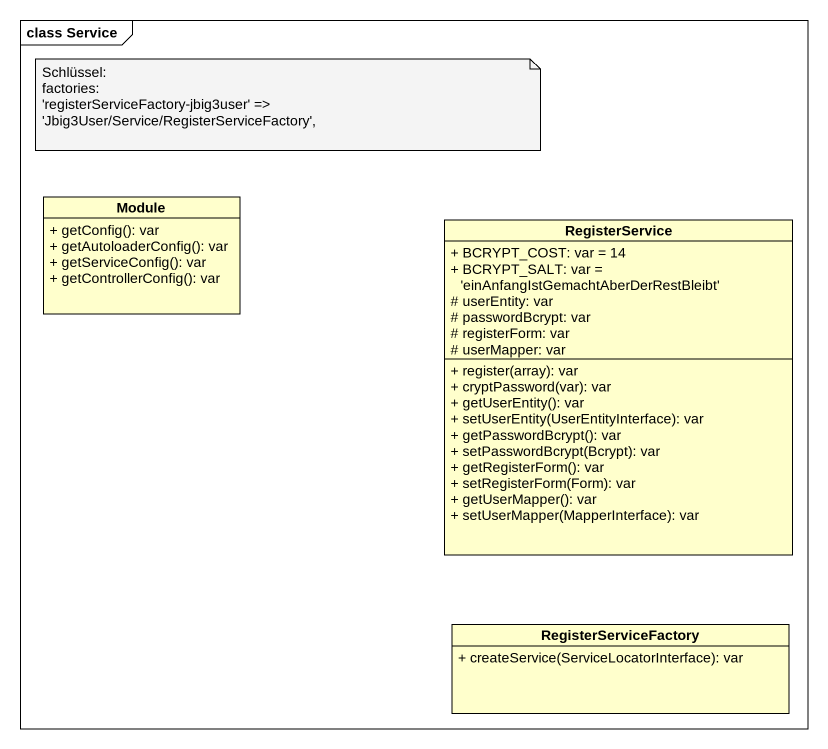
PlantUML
@startuml
mainframe class Service
hide circle
hide empty members
skinparam classAttributeIconSize 0
class Module {
  + getConfig(): var
  + getAutoloaderConfig(): var
  + getServiceConfig(): var
  + getControllerConfig(): var
}
class RegisterService {
  + BCRYPT_COST: var = 14
  + BCRYPT_SALT: var = 'einAnfangIstGemachtAberDerRestBleibt'
  # userEntity: var
  # passwordBcrypt: var
  # registerForm: var
  # userMapper: var
  + register(array): var
  + cryptPassword(var): var
  + getUserEntity(): var
  + setUserEntity(UserEntityInterface): var
  + getPasswordBcrypt(): var
  + setPasswordBcrypt(Bcrypt): var
  + getRegisterForm(): var
  + setRegisterForm(Form): var
  + getUserMapper(): var
  + setUserMapper(MapperInterface): var
}
class RegisterServiceFactory {
  + createService(ServiceLocatorInterface): var
}
note as N1
  Schlüssel:
  factories:
  ~'registerServiceFactory-jbig3user' => 'Jbig3User/Service/RegisterServiceFactory',
end note
@enduml
